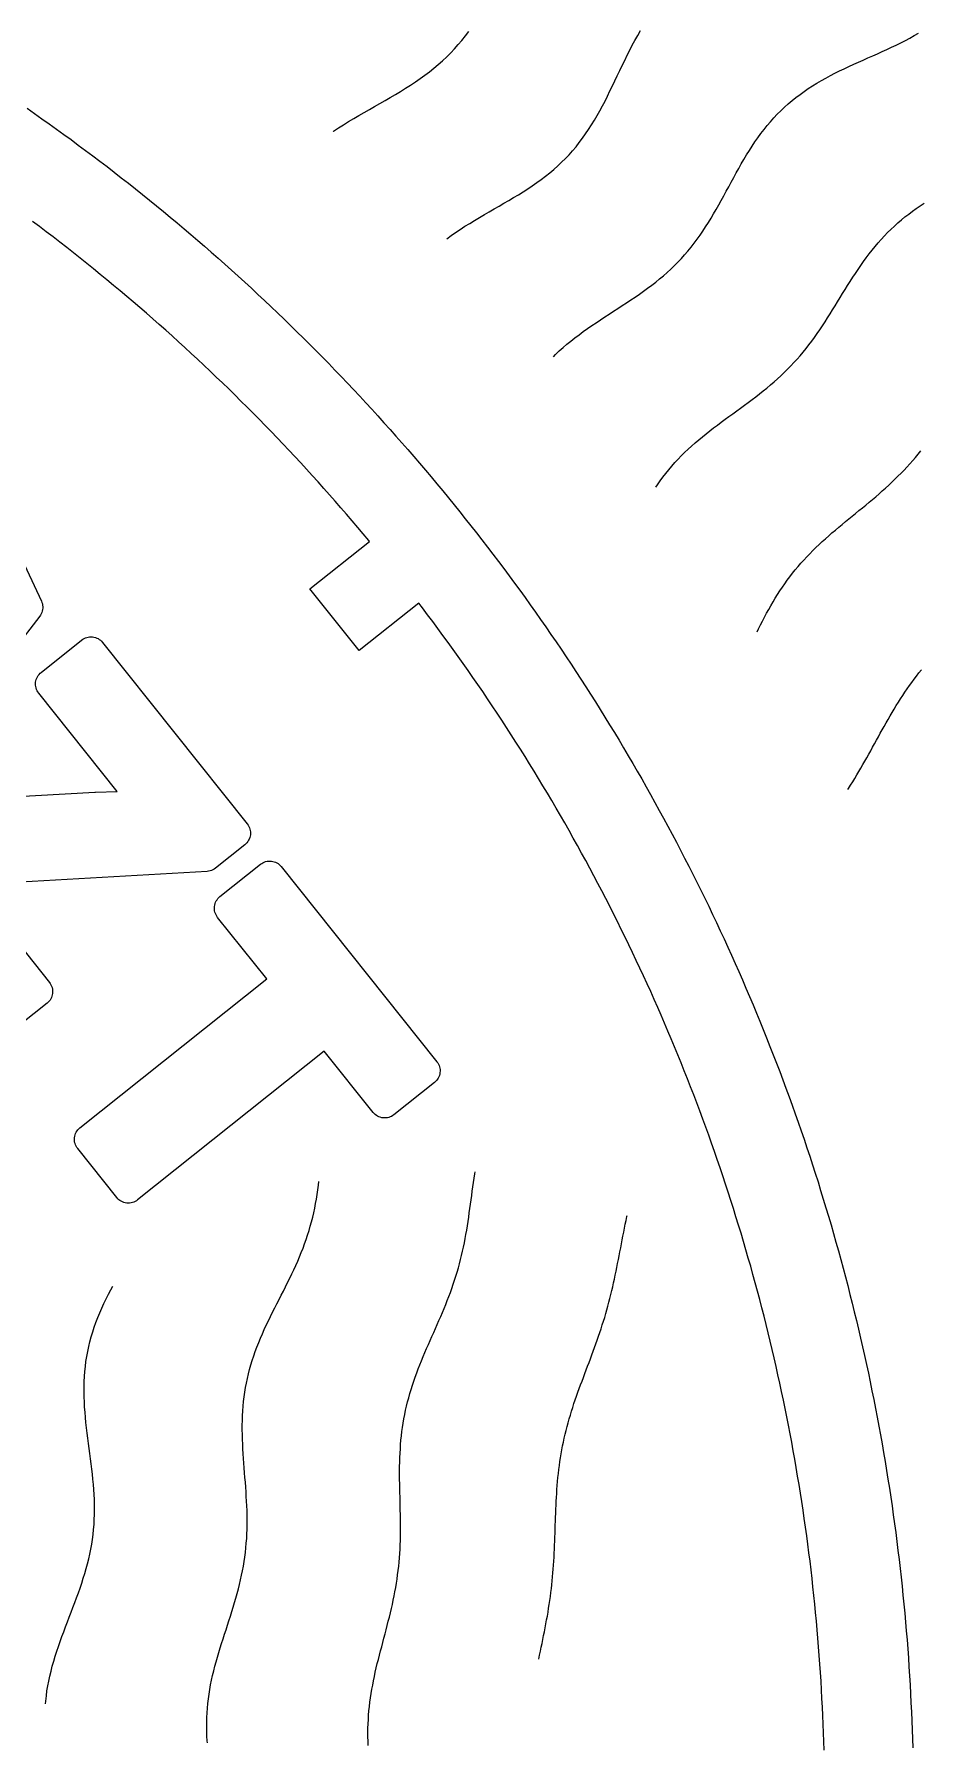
# Model space of a CAD drawing. Header units: millimetres. Extents: x -17.8 to 17.8, y -17.8 to 17.8.
# Drawn here: x -4.703 to -2.903, y 0.119 to 3.588 of the extents above; entities that cross this region are included whole.
import ezdxf

# ---------------------------------------------------------------- set-up
doc = ezdxf.new("R2010")
doc.units = ezdxf.units.MM
for name, color, linetype in [('ALTIN', 2, 'Continuous'), ('DOKU', 8, 'Continuous'), ('KESIM', 1, 'Continuous')]:
    doc.layers.add(name, color=color, linetype=linetype)

msp = doc.modelspace()

# ---------------------------------------------------------------- linework, layer by layer
at = {"layer": 'ALTIN'}
for points in [[(-4.7173, 3.4378), (-4.7024, 3.4273), (-4.6874, 3.4168), (-4.6725, 3.4063), (-4.6577, 3.3956), (-4.6429, 3.3849), (-4.6282, 3.3742), (-4.6135, 3.3633), (-4.5988, 3.3524), (-4.5842, 3.3415), (-4.5696, 3.3305), (-4.5551, 3.3194), (-4.5407, 3.3082), (-4.5263, 3.297), (-4.5119, 3.2858), (-4.4976, 3.2744), (-4.4833, 3.263), (-4.4691, 3.2516), (-4.455, 3.2401), (-4.4408, 3.2285), (-4.4268, 3.2168), (-4.4128, 3.2051), (-4.3988, 3.1934), (-4.3849, 3.1815), (-4.3711, 3.1697), (-4.3572, 3.1577), (-4.3435, 3.1457), (-4.3298, 3.1336), (-4.3162, 3.1215), (-4.3026, 3.1093), (-4.289, 3.0971), (-4.2755, 3.0848), (-4.2621, 3.0724), (-4.2487, 3.06), (-4.2354, 3.0475), (-4.2221, 3.035), (-4.2089, 3.0224), (-4.1957, 3.0097), (-4.1826, 2.997), (-4.1696, 2.9842), (-4.1566, 2.9714), (-4.1437, 2.9585), (-4.1308, 2.9456), (-4.118, 2.9326), (-4.1052, 2.9196), (-4.0925, 2.9065), (-4.0798, 2.8933), (-4.0672, 2.8801), (-4.0547, 2.8668), (-4.0422, 2.8535), (-4.0298, 2.8401), (-4.0174, 2.8267), (-4.0051, 2.8132), (-3.9929, 2.7996), (-3.9807, 2.786), (-3.9686, 2.7724), (-3.9565, 2.7587), (-3.9445, 2.745), (-3.9325, 2.7311), (-3.9207, 2.7173), (-3.9088, 2.7034), (-3.8971, 2.6894), (-3.8854, 2.6754), (-3.8737, 2.6614), (-3.8621, 2.6472), (-3.8506, 2.6331), (-3.8392, 2.6189), (-3.8278, 2.6046), (-3.8164, 2.5903), (-3.8052, 2.5759), (-3.794, 2.5615), (-3.7828, 2.5471), (-3.7717, 2.5326), (-3.7607, 2.518), (-3.7498, 2.5034), (-3.7389, 2.4887), (-3.728, 2.474), (-3.7173, 2.4593), (-3.7066, 2.4445), (-3.6959, 2.4297), (-3.6854, 2.4148), (-3.6749, 2.3998), (-3.6644, 2.3849), (-3.6541, 2.3698), (-3.6437, 2.3548), (-3.6335, 2.3397), (-3.6233, 2.3245), (-3.6132, 2.3093), (-3.6032, 2.2941), (-3.5932, 2.2788), (-3.5833, 2.2634), (-3.5735, 2.2481), (-3.5637, 2.2326), (-3.554, 2.2172), (-3.5443, 2.2017), (-3.5348, 2.1861), (-3.5252, 2.1705), (-3.5158, 2.1549), (-3.5064, 2.1393), (-3.4971, 2.1235), (-3.4879, 2.1078), (-3.4787, 2.092), (-3.4697, 2.0762), (-3.4606, 2.0603), (-3.4517, 2.0444), (-3.4428, 2.0284), (-3.434, 2.0125), (-3.4252, 1.9964), (-3.4166, 1.9804), (-3.4079, 1.9643), (-3.3994, 1.9481), (-3.3909, 1.932), (-3.3826, 1.9157), (-3.3742, 1.8995), (-3.366, 1.8832), (-3.3578, 1.8669), (-3.3497, 1.8505), (-3.3416, 1.8341), (-3.3337, 1.8177), (-3.3258, 1.8013), (-3.318, 1.7848), (-3.3102, 1.7682), (-3.3025, 1.7517), (-3.2949, 1.7351), (-3.2874, 1.7184), (-3.2799, 1.7018), (-3.2725, 1.6851), (-3.2652, 1.6684), (-3.258, 1.6516), (-3.2508, 1.6348), (-3.2437, 1.618), (-3.2367, 1.6011), (-3.2297, 1.5843), (-3.2229, 1.5674), (-3.2161, 1.5504), (-3.2093, 1.5334), (-3.2027, 1.5164), (-3.1961, 1.4994), (-3.1896, 1.4824), (-3.1832, 1.4653), (-3.1768, 1.4482), (-3.1705, 1.431), (-3.1643, 1.4138), (-3.1582, 1.3966), (-3.1521, 1.3794), (-3.1462, 1.3622), (-3.1402, 1.3449), (-3.1344, 1.3276), (-3.1287, 1.3103), (-3.123, 1.2929), (-3.1174, 1.2756), (-3.1118, 1.2582), (-3.1064, 1.2407), (-3.101, 1.2233), (-3.0957, 1.2058), (-3.0905, 1.1883), (-3.0854, 1.1708), (-3.0803, 1.1533), (-3.0753, 1.1357), (-3.0704, 1.1181), (-3.0655, 1.1005), (-3.0608, 1.0829), (-3.0561, 1.0653), (-3.0515, 1.0476), (-3.0469, 1.0299), (-3.0425, 1.0122), (-3.0381, 0.9945), (-3.0338, 0.9767), (-3.0296, 0.959), (-3.0254, 0.9412), (-3.0214, 0.9234), (-3.0174, 0.9056), (-3.0135, 0.8878), (-3.0096, 0.8699), (-3.0059, 0.852), (-3.0022, 0.8342), (-2.9986, 0.8163), (-2.9951, 0.7983), (-2.9916, 0.7804), (-2.9883, 0.7625), (-2.985, 0.7445), (-2.9818, 0.7265), (-2.9786, 0.7086), (-2.9756, 0.6906), (-2.9726, 0.6725), (-2.9697, 0.6545), (-2.9669, 0.6365), (-2.9642, 0.6184), (-2.9615, 0.6004), (-2.9589, 0.5823), (-2.9564, 0.5642), (-2.954, 0.5461), (-2.9517, 0.528), (-2.9494, 0.5099), (-2.9472, 0.4918), (-2.9451, 0.4736), (-2.9431, 0.4555), (-2.9411, 0.4373), (-2.9393, 0.4192), (-2.9375, 0.401), (-2.9358, 0.3828), (-2.9341, 0.3647), (-2.9326, 0.3465), (-2.9311, 0.3283), (-2.9297, 0.3101), (-2.9284, 0.2919), (-2.9272, 0.2736), (-2.926, 0.2554), (-2.9249, 0.2372), (-2.9239, 0.219), (-2.923, 0.2007), (-2.9222, 0.1825), (-2.9214, 0.1643), (-2.9207, 0.146), (-2.9202, 0.1278), (-2.9196, 0.1095)], [(-3.0996, 0.1048), (-3.1001, 0.1223), (-3.1006, 0.1397), (-3.1013, 0.1572), (-3.102, 0.1747), (-3.1028, 0.1921), (-3.1037, 0.2096), (-3.1046, 0.227), (-3.1057, 0.2444), (-3.1068, 0.2619), (-3.108, 0.2793), (-3.1092, 0.2967), (-3.1105, 0.3142), (-3.112, 0.3316), (-3.1134, 0.349), (-3.115, 0.3664), (-3.1166, 0.3838), (-3.1183, 0.4012), (-3.1201, 0.4185), (-3.122, 0.4359), (-3.1239, 0.4533), (-3.126, 0.4706), (-3.128, 0.488), (-3.1302, 0.5053), (-3.1325, 0.5226), (-3.1348, 0.5399), (-3.1372, 0.5572), (-3.1396, 0.5745), (-3.1422, 0.5918), (-3.1448, 0.6091), (-3.1475, 0.6264), (-3.1503, 0.6436), (-3.1531, 0.6609), (-3.156, 0.6781), (-3.159, 0.6953), (-3.1621, 0.7125), (-3.1652, 0.7297), (-3.1685, 0.7468), (-3.1718, 0.764), (-3.1751, 0.7811), (-3.1786, 0.7983), (-3.1821, 0.8154), (-3.1857, 0.8325), (-3.1894, 0.8496), (-3.1931, 0.8666), (-3.1969, 0.8837), (-3.2008, 0.9007), (-3.2048, 0.9177), (-3.2088, 0.9347), (-3.2129, 0.9517), (-3.2171, 0.9687), (-3.2214, 0.9856), (-3.2257, 1.0025), (-3.2301, 1.0194), (-3.2346, 1.0363), (-3.2392, 1.0532), (-3.2438, 1.07), (-3.2485, 1.0868), (-3.2533, 1.1037), (-3.2582, 1.1204), (-3.2631, 1.1372), (-3.2681, 1.1539), (-3.2732, 1.1707), (-3.2783, 1.1874), (-3.2835, 1.204), (-3.2888, 1.2207), (-3.2942, 1.2373), (-3.2996, 1.2539), (-3.3051, 1.2705), (-3.3107, 1.287), (-3.3163, 1.3036), (-3.3221, 1.3201), (-3.3279, 1.3366), (-3.3337, 1.353), (-3.3397, 1.3694), (-3.3457, 1.3859), (-3.3518, 1.4022), (-3.3579, 1.4186), (-3.3641, 1.4349), (-3.3704, 1.4512), (-3.3768, 1.4675), (-3.3832, 1.4837), (-3.3898, 1.4999), (-3.3963, 1.5161), (-3.403, 1.5323), (-3.4097, 1.5484), (-3.4165, 1.5645), (-3.4234, 1.5806), (-3.4303, 1.5966), (-3.4373, 1.6126), (-3.4444, 1.6286), (-3.4515, 1.6445), (-3.4587, 1.6604), (-3.466, 1.6763), (-3.4733, 1.6922), (-3.4808, 1.708), (-3.4882, 1.7238), (-3.4958, 1.7395), (-3.5034, 1.7552), (-3.5111, 1.7709), (-3.5189, 1.7866), (-3.5267, 1.8022), (-3.5346, 1.8178), (-3.5426, 1.8333), (-3.5506, 1.8488), (-3.5587, 1.8643), (-3.5669, 1.8798), (-3.5751, 1.8952), (-3.5834, 1.9105), (-3.5918, 1.9259), (-3.6002, 1.9412), (-3.6087, 1.9564), (-3.6173, 1.9717), (-3.6259, 1.9869), (-3.6346, 2.002), (-3.6434, 2.0171), (-3.6522, 2.0322), (-3.6611, 2.0472), (-3.6701, 2.0622), (-3.6791, 2.0772), (-3.6882, 2.0921), (-3.6974, 2.107), (-3.7066, 2.1218), (-3.7159, 2.1366), (-3.7253, 2.1513), (-3.7347, 2.1661), (-3.7442, 2.1807), (-3.7537, 2.1954), (-3.7633, 2.21), (-3.773, 2.2245), (-3.7827, 2.239), (-3.7925, 2.2535), (-3.8024, 2.2679), (-3.8123, 2.2823), (-3.8223, 2.2966), (-3.8324, 2.3109), (-3.8425, 2.3251), (-3.8527, 2.3393), (-3.8629, 2.3535), (-3.8732, 2.3676), (-3.8836, 2.3817), (-3.894, 2.3957), (-3.9045, 2.4097), (-3.915, 2.4236), (-3.9225, 2.4334), (-4.0436, 2.3369), (-4.1433, 2.462), (-4.0223, 2.5585), (-4.0238, 2.5603), (-4.035, 2.5737), (-4.0462, 2.5871), (-4.0575, 2.6004), (-4.0689, 2.6137), (-4.0803, 2.6269), (-4.0918, 2.64), (-4.1034, 2.6531), (-4.115, 2.6662), (-4.1266, 2.6792), (-4.1384, 2.6922), (-4.1501, 2.7051), (-4.162, 2.7179), (-4.1739, 2.7307), (-4.1858, 2.7435), (-4.1978, 2.7562), (-4.2099, 2.7688), (-4.222, 2.7814), (-4.2341, 2.794), (-4.2463, 2.8064), (-4.2586, 2.8189), (-4.2709, 2.8313), (-4.2833, 2.8436), (-4.2958, 2.8559), (-4.3082, 2.8681), (-4.3208, 2.8802), (-4.3334, 2.8923), (-4.346, 2.9044), (-4.3587, 2.9164), (-4.3715, 2.9283), (-4.3843, 2.9402), (-4.3971, 2.9521), (-4.41, 2.9638), (-4.423, 2.9756), (-4.436, 2.9872), (-4.4491, 2.9988), (-4.4622, 3.0104), (-4.4753, 3.0219), (-4.4885, 3.0333), (-4.5018, 3.0447), (-4.5151, 3.056), (-4.5285, 3.0672), (-4.5419, 3.0784), (-4.5553, 3.0896), (-4.5688, 3.1007), (-4.5824, 3.1117), (-4.596, 3.1227), (-4.6097, 3.1336), (-4.6233, 3.1444), (-4.6371, 3.1552), (-4.6509, 3.1659), (-4.6647, 3.1766), (-4.6786, 3.1872), (-4.6925, 3.1977), (-4.7065, 3.2082)], [(-4.7674, 2.6066), (-4.6884, 2.4375), (-4.6873, 2.4348), (-4.6865, 2.4319), (-4.6859, 2.429), (-4.6856, 2.426), (-4.6857, 2.423), (-4.686, 2.42), (-4.6866, 2.4171), (-4.6875, 2.4143), (-4.6887, 2.4115), (-4.6902, 2.4089), (-4.6919, 2.4065), (-4.7962, 2.2716)], [(-5.0141, 2.0248), (-4.5798, 2.0496), (-4.5789, 2.0496), (-4.5344, 2.0508), (-4.6937, 2.2506), (-4.6954, 2.2529), (-4.6969, 2.2555), (-4.6981, 2.2582), (-4.6991, 2.261), (-4.6997, 2.2638), (-4.7001, 2.2667), (-4.7002, 2.2697), (-4.7001, 2.2726), (-4.6996, 2.2755), (-4.6988, 2.2784), (-4.6978, 2.2811), (-4.6965, 2.2838), (-4.695, 2.2863), (-4.6932, 2.2886), (-4.6912, 2.2908), (-4.6889, 2.2927), (-4.6067, 2.3583), (-4.6043, 2.36), (-4.6018, 2.3615), (-4.5991, 2.3627), (-4.5963, 2.3637), (-4.5934, 2.3644), (-4.5905, 2.3647), (-4.5876, 2.3649), (-4.5846, 2.3647), (-4.5817, 2.3642), (-4.5789, 2.3634), (-4.5761, 2.3624), (-4.5735, 2.3611), (-4.571, 2.3596), (-4.5686, 2.3578), (-4.5665, 2.3558), (-4.5645, 2.3536), (-4.2706, 1.9849), (-4.2688, 1.9825), (-4.2674, 1.98), (-4.2661, 1.9773), (-4.2652, 1.9745), (-4.2645, 1.9716), (-4.2641, 1.9687), (-4.264, 1.9658), (-4.2642, 1.9628), (-4.2647, 1.9599), (-4.2654, 1.9571), (-4.2665, 1.9543), (-4.2678, 1.9517), (-4.2693, 1.9492), (-4.2711, 1.9468), (-4.2731, 1.9447), (-4.2753, 1.9427), (-4.3352, 1.895), (-4.3377, 1.8932), (-4.3403, 1.8917), (-4.3432, 1.8904), (-4.3461, 1.8895), (-4.3491, 1.8888), (-4.3522, 1.8885), (-4.7786, 1.8641)], [(-4.8313, 1.8626), (-4.6722, 1.6631), (-4.6705, 1.6607), (-4.669, 1.6581), (-4.6678, 1.6555), (-4.6668, 1.6527), (-4.6661, 1.6498), (-4.6658, 1.6469), (-4.6656, 1.644), (-4.6658, 1.641), (-4.6663, 1.6381), (-4.6671, 1.6353), (-4.6681, 1.6325), (-4.6694, 1.6299), (-4.6709, 1.6274), (-4.6727, 1.625), (-4.6747, 1.6229), (-4.6769, 1.6209), (-4.7593, 1.5552)]]:
    msp.add_lwpolyline(points, dxfattribs=at)
msp.add_lwpolyline([(-4.3259, 1.8374), (-4.2436, 1.903), (-4.2412, 1.9048), (-4.2387, 1.9062), (-4.236, 1.9075), (-4.2332, 1.9084), (-4.2304, 1.9091), (-4.2274, 1.9095), (-4.2245, 1.9096), (-4.2216, 1.9094), (-4.2187, 1.9089), (-4.2158, 1.9082), (-4.2131, 1.9071), (-4.2104, 1.9058), (-4.2079, 1.9043), (-4.2056, 1.9025), (-4.2034, 1.9005), (-4.2015, 1.8983), (-3.8856, 1.5022), (-3.8839, 1.4999), (-3.8824, 1.4973), (-3.8812, 1.4946), (-3.8803, 1.4918), (-3.8796, 1.489), (-3.8792, 1.4861), (-3.8791, 1.4831), (-3.8793, 1.4802), (-3.8798, 1.4773), (-3.8805, 1.4744), (-3.8815, 1.4717), (-3.8828, 1.469), (-3.8844, 1.4665), (-3.8862, 1.4642), (-3.8882, 1.462), (-3.8904, 1.4601), (-3.9726, 1.3945), (-3.975, 1.3928), (-3.9776, 1.3913), (-3.9803, 1.3901), (-3.983, 1.3891), (-3.9859, 1.3884), (-3.9888, 1.3881), (-3.9918, 1.388), (-3.9947, 1.3881), (-3.9976, 1.3886), (-4.0005, 1.3894), (-4.0032, 1.3904), (-4.0059, 1.3917), (-4.0084, 1.3932), (-4.0107, 1.395), (-4.0129, 1.397), (-4.0148, 1.3992), (-4.1142, 1.5238), (-4.4932, 1.2216), (-4.4956, 1.2198), (-4.4981, 1.2184), (-4.5008, 1.2171), (-4.5036, 1.2162), (-4.5065, 1.2155), (-4.5094, 1.2151), (-4.5123, 1.215), (-4.5153, 1.2152), (-4.5182, 1.2157), (-4.521, 1.2164), (-4.5238, 1.2175), (-4.5264, 1.2188), (-4.5289, 1.2203), (-4.5313, 1.2221), (-4.5334, 1.2241), (-4.5354, 1.2263), (-4.6148, 1.326), (-4.6165, 1.3283), (-4.618, 1.3309), (-4.6192, 1.3336), (-4.6202, 1.3364), (-4.6209, 1.3392), (-4.6212, 1.3421), (-4.6213, 1.3451), (-4.6212, 1.348), (-4.6207, 1.3509), (-4.6199, 1.3538), (-4.6189, 1.3565), (-4.6176, 1.3592), (-4.6161, 1.3617), (-4.6143, 1.364), (-4.6123, 1.3662), (-4.6101, 1.3681), (-4.231, 1.6704), (-4.3306, 1.7953), (-4.3323, 1.7977), (-4.3338, 1.8002), (-4.335, 1.8029), (-4.336, 1.8057), (-4.3367, 1.8085), (-4.3371, 1.8115), (-4.3372, 1.8144), (-4.337, 1.8173), (-4.3365, 1.8203), (-4.3358, 1.8231), (-4.3347, 1.8259), (-4.3334, 1.8285), (-4.3319, 1.831), (-4.3301, 1.8333), (-4.3281, 1.8355)], close=True, dxfattribs=at)
at = {"layer": 'DOKU'}
for points in [[(-4.0964, 3.3906), (-4.0956, 3.3912), (-4.0855, 3.3979), (-4.0752, 3.4044), (-4.0648, 3.4108), (-4.0544, 3.4171), (-4.0438, 3.4233), (-4.0332, 3.4295), (-4.0225, 3.4356), (-4.0119, 3.4416), (-4.0013, 3.4477), (-3.9907, 3.4538), (-3.9801, 3.4599), (-3.9697, 3.466), (-3.9593, 3.4722), (-3.9491, 3.4786), (-3.9391, 3.485), (-3.9292, 3.4915), (-3.9194, 3.4982), (-3.9099, 3.5051), (-3.9006, 3.5121), (-3.8915, 3.5193), (-3.8826, 3.5267), (-3.874, 3.5344), (-3.8656, 3.5422), (-3.8575, 3.5503), (-3.8496, 3.5585), (-3.842, 3.5671), (-3.8346, 3.5758), (-3.8274, 3.5848), (-3.8205, 3.594)], [(-3.8656, 3.173), (-3.8568, 3.1793), (-3.8475, 3.1858), (-3.8381, 3.1921), (-3.8285, 3.1983), (-3.8188, 3.2043), (-3.809, 3.2103), (-3.7991, 3.2162), (-3.7892, 3.222), (-3.7792, 3.2278), (-3.7693, 3.2335), (-3.7593, 3.2392), (-3.7494, 3.245), (-3.7395, 3.2507), (-3.7298, 3.2565), (-3.7201, 3.2624), (-3.7105, 3.2684), (-3.7011, 3.2745), (-3.6918, 3.2806), (-3.6827, 3.287), (-3.6738, 3.2934), (-3.6651, 3.3), (-3.6565, 3.3068), (-3.6482, 3.3138), (-3.6401, 3.321), (-3.6323, 3.3284), (-3.6246, 3.3359), (-3.6172, 3.3437), (-3.61, 3.3517), (-3.6031, 3.3599), (-3.5964, 3.3684), (-3.5898, 3.377), (-3.5835, 3.3858), (-3.5774, 3.3949), (-3.5715, 3.4041), (-3.5658, 3.4135), (-3.5602, 3.4231), (-3.5547, 3.4328), (-3.5494, 3.4426), (-3.5442, 3.4526), (-3.5391, 3.4628), (-3.5341, 3.473), (-3.5291, 3.4832), (-3.5242, 3.4936), (-3.5193, 3.5039), (-3.5143, 3.5143), (-3.5094, 3.5247), (-3.5043, 3.5351), (-3.4993, 3.5454), (-3.4941, 3.5556), (-3.4888, 3.5658), (-3.4834, 3.5758), (-3.4778, 3.5857), (-3.4721, 3.5955)], [(-3.6491, 2.9334), (-3.6445, 2.9381), (-3.637, 2.9452), (-3.6293, 2.9521), (-3.6214, 2.9588), (-3.6134, 2.9654), (-3.6052, 2.9719), (-3.5968, 2.9782), (-3.5884, 2.9844), (-3.5798, 2.9905), (-3.5712, 2.9966), (-3.5624, 3.0025), (-3.5536, 3.0084), (-3.5448, 3.0142), (-3.5359, 3.0199), (-3.527, 3.0257), (-3.5181, 3.0314), (-3.5093, 3.0372), (-3.5005, 3.0429), (-3.4917, 3.0487), (-3.4831, 3.0546), (-3.4745, 3.0605), (-3.466, 3.0665), (-3.4577, 3.0726), (-3.4494, 3.0787), (-3.4413, 3.085), (-3.4334, 3.0914), (-3.4256, 3.098), (-3.418, 3.1047), (-3.4105, 3.1115), (-3.4033, 3.1185), (-3.3962, 3.1257), (-3.3892, 3.133), (-3.3825, 3.1405), (-3.3759, 3.1481), (-3.3695, 3.1559), (-3.3633, 3.1639), (-3.3572, 3.172), (-3.3513, 3.1803), (-3.3455, 3.1887), (-3.3399, 3.1972), (-3.3344, 3.2059), (-3.329, 3.2147), (-3.3237, 3.2237), (-3.3184, 3.2327), (-3.3133, 3.2418), (-3.3082, 3.251), (-3.3031, 3.2602), (-3.2981, 3.2694), (-3.2931, 3.2787), (-3.288, 3.288), (-3.283, 3.2973), (-3.2779, 3.3066), (-3.2727, 3.3159), (-3.2675, 3.325), (-3.2622, 3.3341), (-3.2568, 3.3432), (-3.2512, 3.3521), (-3.2456, 3.3609), (-3.2398, 3.3696), (-3.2338, 3.3781), (-3.2277, 3.3865), (-3.2214, 3.3947), (-3.215, 3.4027), (-3.2083, 3.4106), (-3.2015, 3.4182), (-3.1945, 3.4257), (-3.1873, 3.4329), (-3.1799, 3.44), (-3.1723, 3.4468), (-3.1645, 3.4534), (-3.1565, 3.4598), (-3.1483, 3.466), (-3.14, 3.472), (-3.1315, 3.4778), (-3.1228, 3.4835), (-3.114, 3.4889), (-3.105, 3.4942), (-3.0959, 3.4993), (-3.0867, 3.5042), (-3.0773, 3.509), (-3.0679, 3.5137), (-3.0584, 3.5183), (-3.0489, 3.5228), (-3.0392, 3.5272), (-3.0296, 3.5316), (-3.0199, 3.5359), (-3.0103, 3.5402), (-3.0006, 3.5445), (-2.991, 3.5487), (-2.9814, 3.5531), (-2.9718, 3.5574), (-2.9624, 3.5618), (-2.953, 3.5663), (-2.9436, 3.5709), (-2.9344, 3.5756), (-2.9253, 3.5804), (-2.9164, 3.5854), (-2.9075, 3.5905)], [(-3.4412, 2.6684), (-3.4377, 2.6737), (-3.4322, 2.6815), (-3.4266, 2.6892), (-3.4208, 2.6967), (-3.4148, 2.7041), (-3.4087, 2.7114), (-3.4024, 2.7185), (-3.3959, 2.7255), (-3.3893, 2.7324), (-3.3825, 2.7391), (-3.3756, 2.7457), (-3.3685, 2.7522), (-3.3613, 2.7585), (-3.354, 2.7648), (-3.3466, 2.771), (-3.339, 2.7771), (-3.3314, 2.783), (-3.3238, 2.789), (-3.316, 2.7948), (-3.3082, 2.8006), (-3.3004, 2.8064), (-3.2926, 2.8121), (-3.2847, 2.8178), (-3.2768, 2.8235), (-3.269, 2.8292), (-3.2612, 2.8349), (-3.2534, 2.8407), (-3.2457, 2.8464), (-3.2381, 2.8522), (-3.2305, 2.8581), (-3.223, 2.864), (-3.2156, 2.87), (-3.2083, 2.8761), (-3.2011, 2.8823), (-3.1941, 2.8886), (-3.1871, 2.895), (-3.1803, 2.9015), (-3.1736, 2.9081), (-3.167, 2.9148), (-3.1606, 2.9216), (-3.1543, 2.9286), (-3.1481, 2.9356), (-3.142, 2.9428), (-3.1361, 2.9502), (-3.1303, 2.9576), (-3.1246, 2.9651), (-3.119, 2.9728), (-3.1135, 2.9805), (-3.1081, 2.9884), (-3.1028, 2.9963), (-3.0975, 3.0043), (-3.0923, 3.0124), (-3.0872, 3.0205), (-3.0821, 3.0287), (-3.077, 3.037), (-3.0719, 3.0452), (-3.0668, 3.0535), (-3.0618, 3.0618), (-3.0567, 3.07), (-3.0516, 3.0783), (-3.0464, 3.0865), (-3.0411, 3.0947), (-3.0359, 3.1028), (-3.0305, 3.1109), (-3.025, 3.1188), (-3.0194, 3.1267), (-3.0138, 3.1345), (-3.008, 3.1422), (-3.0021, 3.1497), (-2.996, 3.1572), (-2.9898, 3.1644), (-2.9835, 3.1716), (-2.9771, 3.1786), (-2.9705, 3.1854), (-2.9637, 3.1921), (-2.9568, 3.1986), (-2.9497, 3.205), (-2.9425, 3.2112), (-2.9352, 3.2173), (-2.9277, 3.2232), (-2.9201, 3.2289), (-2.9124, 3.2345), (-2.9045, 3.2399), (-2.8965, 3.2452)], [(-3.2353, 2.3752), (-3.2325, 2.381), (-3.2285, 2.3889), (-3.2244, 2.3969), (-3.2203, 2.4047), (-3.2161, 2.4126), (-3.2119, 2.4203), (-3.2075, 2.428), (-3.2031, 2.4357), (-3.1985, 2.4432), (-3.1939, 2.4507), (-3.1891, 2.4582), (-3.1842, 2.4655), (-3.1792, 2.4727), (-3.1741, 2.4799), (-3.1688, 2.4869), (-3.1634, 2.4939), (-3.1579, 2.5007), (-3.1523, 2.5075), (-3.1466, 2.5141), (-3.1407, 2.5207), (-3.1347, 2.5271), (-3.1286, 2.5335), (-3.1224, 2.5398), (-3.1161, 2.546), (-3.1097, 2.5521), (-3.1033, 2.5581), (-3.0967, 2.5641), (-3.0901, 2.57), (-3.0834, 2.5758), (-3.0766, 2.5816), (-3.0698, 2.5873), (-3.063, 2.593), (-3.0561, 2.5987), (-3.0492, 2.6043), (-3.0423, 2.6099), (-3.0354, 2.6155), (-3.0286, 2.6211), (-3.0217, 2.6267), (-3.0148, 2.6323), (-3.008, 2.638), (-3.0013, 2.6436), (-2.9945, 2.6493), (-2.9879, 2.6551), (-2.9813, 2.6609), (-2.9747, 2.6667), (-2.9683, 2.6727), (-2.9619, 2.6786), (-2.9556, 2.6847), (-2.9494, 2.6908), (-2.9432, 2.697), (-2.9372, 2.7033), (-2.9312, 2.7096), (-2.9254, 2.7161), (-2.9196, 2.7226), (-2.9139, 2.7292), (-2.9083, 2.7358), (-2.9028, 2.7426)], [(-3.0514, 2.0547), (-3.0498, 2.0571), (-3.0455, 2.0639), (-3.0412, 2.0707), (-3.037, 2.0775), (-3.0328, 2.0844), (-3.0287, 2.0913), (-3.0247, 2.0983), (-3.0206, 2.1053), (-3.0166, 2.1123), (-3.0127, 2.1193), (-3.0087, 2.1264), (-3.0048, 2.1334), (-3.0009, 2.1405), (-2.997, 2.1476), (-2.9931, 2.1547), (-2.9892, 2.1618), (-2.9853, 2.1689), (-2.9813, 2.176), (-2.9774, 2.1831), (-2.9734, 2.1902), (-2.9694, 2.1972), (-2.9653, 2.2043), (-2.9612, 2.2112), (-2.9571, 2.2182), (-2.9528, 2.2251), (-2.9486, 2.232), (-2.9442, 2.2388), (-2.9398, 2.2456), (-2.9353, 2.2524), (-2.9308, 2.2591), (-2.9262, 2.2657), (-2.9214, 2.2722), (-2.9167, 2.2787), (-2.9118, 2.2852), (-2.9068, 2.2915), (-2.9018, 2.2979)], [(-4.3514, 0.1197), (-4.3517, 0.1235), (-4.3523, 0.133), (-4.3527, 0.1425), (-4.3529, 0.152), (-4.3528, 0.1615), (-4.3526, 0.171), (-4.3521, 0.1805), (-4.3514, 0.19), (-4.3505, 0.1995), (-4.3493, 0.2089), (-4.348, 0.2184), (-4.3465, 0.2278), (-4.3448, 0.2372), (-4.3429, 0.2466), (-4.3408, 0.256), (-4.3386, 0.2654), (-4.3362, 0.2747), (-4.3337, 0.284), (-4.331, 0.2934), (-4.3283, 0.3027), (-4.3255, 0.312), (-4.3226, 0.3212), (-4.3196, 0.3305), (-4.3167, 0.3397), (-4.3136, 0.349), (-4.3106, 0.3582), (-4.3077, 0.3674), (-4.3047, 0.3766), (-4.3018, 0.3858), (-4.2989, 0.395), (-4.2962, 0.4042), (-4.2935, 0.4134), (-4.2909, 0.4226), (-4.2885, 0.4318), (-4.2861, 0.441), (-4.284, 0.4503), (-4.2819, 0.4595), (-4.2801, 0.4687), (-4.2783, 0.478), (-4.2768, 0.4873), (-4.2754, 0.4966), (-4.2743, 0.5059), (-4.2732, 0.5152), (-4.2724, 0.5246), (-4.2717, 0.534), (-4.2712, 0.5434), (-4.2709, 0.5528), (-4.2707, 0.5622), (-4.2707, 0.5717), (-4.2708, 0.5812), (-4.271, 0.5908), (-4.2714, 0.6003), (-4.2718, 0.6099), (-4.2724, 0.6195), (-4.273, 0.6291), (-4.2737, 0.6387), (-4.2744, 0.6484), (-4.2752, 0.658), (-4.2759, 0.6677), (-4.2767, 0.6774), (-4.2774, 0.687), (-4.2781, 0.6967), (-4.2788, 0.7064), (-4.2794, 0.7161), (-4.2798, 0.7258), (-4.2802, 0.7355), (-4.2805, 0.7451), (-4.2806, 0.7548), (-4.2806, 0.7644), (-4.2804, 0.774), (-4.2801, 0.7836), (-4.2796, 0.7932), (-4.2788, 0.8027), (-4.2779, 0.8122), (-4.2768, 0.8217), (-4.2755, 0.8311), (-4.274, 0.8405), (-4.2722, 0.8498), (-4.2703, 0.8591), (-4.2681, 0.8684), (-4.2657, 0.8776), (-4.2631, 0.8867), (-4.2603, 0.8958), (-4.2573, 0.9049), (-4.2542, 0.914), (-4.2508, 0.9229), (-4.2473, 0.9319), (-4.2436, 0.9408), (-4.2398, 0.9497), (-4.2359, 0.9585), (-4.2318, 0.9673), (-4.2277, 0.976), (-4.2234, 0.9848), (-4.2191, 0.9935), (-4.2148, 1.0022), (-4.2104, 1.0108), (-4.206, 1.0195), (-4.2015, 1.0281), (-4.1971, 1.0367), (-4.1928, 1.0454), (-4.1885, 1.054), (-4.1842, 1.0627), (-4.18, 1.0713), (-4.176, 1.08), (-4.172, 1.0887), (-4.1681, 1.0974), (-4.1644, 1.1061), (-4.1608, 1.1149), (-4.1573, 1.1237), (-4.154, 1.1325), (-4.1509, 1.1414), (-4.1479, 1.1503), (-4.1451, 1.1593), (-4.1425, 1.1683), (-4.14, 1.1774), (-4.1377, 1.1865), (-4.1356, 1.1956), (-4.1336, 1.2048), (-4.1318, 1.2141), (-4.1302, 1.2234), (-4.1287, 1.2328), (-4.1273, 1.2422), (-4.126, 1.2516), (-4.1251, 1.2591)], [(-4.0249, 0.1142), (-4.0252, 0.123), (-4.0254, 0.1318), (-4.0255, 0.1406), (-4.0254, 0.1494), (-4.0251, 0.1581), (-4.0247, 0.1669), (-4.0241, 0.1757), (-4.0234, 0.1845), (-4.0225, 0.1932), (-4.0214, 0.202), (-4.0203, 0.2107), (-4.0189, 0.2194), (-4.0175, 0.2281), (-4.0159, 0.2368), (-4.0142, 0.2455), (-4.0124, 0.2542), (-4.0105, 0.2629), (-4.0085, 0.2715), (-4.0065, 0.2802), (-4.0043, 0.2888), (-4.0021, 0.2974), (-3.9999, 0.306), (-3.9976, 0.3146), (-3.9954, 0.3232), (-3.9931, 0.3318), (-3.9908, 0.3404), (-3.9885, 0.349), (-3.9863, 0.3575), (-3.9841, 0.3661), (-3.982, 0.3747), (-3.9799, 0.3832), (-3.9779, 0.3918), (-3.9759, 0.4004), (-3.9741, 0.4089), (-3.9723, 0.4175), (-3.9707, 0.4261), (-3.9691, 0.4347), (-3.9677, 0.4433), (-3.9664, 0.4519), (-3.9652, 0.4605), (-3.9641, 0.4692), (-3.9631, 0.4778), (-3.9623, 0.4865), (-3.9616, 0.4952), (-3.961, 0.5039), (-3.9604, 0.5126), (-3.96, 0.5213), (-3.9597, 0.5301), (-3.9595, 0.5389), (-3.9594, 0.5477), (-3.9594, 0.5565), (-3.9594, 0.5653), (-3.9595, 0.5741), (-3.9596, 0.5829), (-3.9598, 0.5918), (-3.96, 0.6007), (-3.9602, 0.6095), (-3.9604, 0.6184), (-3.9606, 0.6273), (-3.9608, 0.6362), (-3.961, 0.6451), (-3.9611, 0.654), (-3.9612, 0.6629), (-3.9611, 0.6718), (-3.9611, 0.6806), (-3.9609, 0.6895), (-3.9606, 0.6984), (-3.9602, 0.7072), (-3.9597, 0.716), (-3.9591, 0.7248), (-3.9584, 0.7336), (-3.9575, 0.7424), (-3.9565, 0.7512), (-3.9553, 0.7599), (-3.9539, 0.7686), (-3.9525, 0.7772), (-3.9508, 0.7859), (-3.949, 0.7945), (-3.9471, 0.803), (-3.945, 0.8116), (-3.9427, 0.8201), (-3.9403, 0.8286), (-3.9378, 0.837), (-3.9351, 0.8454), (-3.9323, 0.8538), (-3.9294, 0.8621), (-3.9264, 0.8705), (-3.9232, 0.8787), (-3.92, 0.887), (-3.9167, 0.8952), (-3.9133, 0.9035), (-3.9098, 0.9116), (-3.9063, 0.9198), (-3.9028, 0.928), (-3.8992, 0.9361), (-3.8956, 0.9442), (-3.892, 0.9524), (-3.8884, 0.9605), (-3.8848, 0.9686), (-3.8813, 0.9767), (-3.8778, 0.9848), (-3.8743, 0.993), (-3.8709, 1.0011), (-3.8676, 1.0092), (-3.8644, 1.0174), (-3.8612, 1.0256), (-3.8581, 1.0338), (-3.8551, 1.042), (-3.8523, 1.0503), (-3.8495, 1.0585), (-3.8469, 1.0668), (-3.8443, 1.0752), (-3.8419, 1.0835), (-3.8396, 1.0919), (-3.8374, 1.1004), (-3.8353, 1.1088), (-3.8334, 1.1173), (-3.8315, 1.1259), (-3.8297, 1.1344), (-3.8281, 1.143), (-3.8265, 1.1516), (-3.825, 1.1603), (-3.8236, 1.169), (-3.8222, 1.1777), (-3.8209, 1.1864), (-3.8197, 1.1952), (-3.8185, 1.204), (-3.8173, 1.2127), (-3.8161, 1.2215), (-3.8149, 1.2303), (-3.8137, 1.2392), (-3.8125, 1.248), (-3.8113, 1.2568), (-3.81, 1.2656), (-3.8087, 1.2744), (-3.808, 1.2789)], [(-3.6786, 0.2894), (-3.6786, 0.2895), (-3.677, 0.2975), (-3.6753, 0.3054), (-3.6737, 0.3133), (-3.6721, 0.3213), (-3.6704, 0.3292), (-3.6688, 0.3371), (-3.6672, 0.345), (-3.6657, 0.353), (-3.6642, 0.3609), (-3.6627, 0.3688), (-3.6613, 0.3767), (-3.6599, 0.3847), (-3.6586, 0.3926), (-3.6574, 0.4005), (-3.6562, 0.4085), (-3.6551, 0.4164), (-3.654, 0.4244), (-3.653, 0.4324), (-3.6521, 0.4403), (-3.6513, 0.4483), (-3.6505, 0.4563), (-3.6498, 0.4643), (-3.6492, 0.4723), (-3.6486, 0.4803), (-3.6481, 0.4884), (-3.6476, 0.4964), (-3.6472, 0.5045), (-3.6468, 0.5125), (-3.6465, 0.5206), (-3.6461, 0.5287), (-3.6459, 0.5367), (-3.6456, 0.5448), (-3.6453, 0.5529), (-3.6451, 0.561), (-3.6448, 0.5691), (-3.6446, 0.5772), (-3.6443, 0.5854), (-3.644, 0.5935), (-3.6436, 0.6016), (-3.6433, 0.6097), (-3.6428, 0.6178), (-3.6423, 0.6259), (-3.6418, 0.634), (-3.6412, 0.642), (-3.6405, 0.6501), (-3.6397, 0.6582), (-3.6389, 0.6662), (-3.638, 0.6743), (-3.6369, 0.6823), (-3.6358, 0.6903), (-3.6346, 0.6983), (-3.6333, 0.7062), (-3.6319, 0.7142), (-3.6303, 0.7221), (-3.6287, 0.73), (-3.627, 0.7379), (-3.6251, 0.7458), (-3.6232, 0.7536), (-3.6212, 0.7615), (-3.6191, 0.7693), (-3.6169, 0.777), (-3.6146, 0.7848), (-3.6122, 0.7925), (-3.6097, 0.8003), (-3.6072, 0.808), (-3.6046, 0.8156), (-3.6019, 0.8233), (-3.5992, 0.831), (-3.5965, 0.8386), (-3.5937, 0.8462), (-3.5909, 0.8538), (-3.588, 0.8614), (-3.5852, 0.869), (-3.5823, 0.8766), (-3.5795, 0.8842), (-3.5766, 0.8917), (-3.5737, 0.8993), (-3.5709, 0.9069), (-3.5681, 0.9145), (-3.5653, 0.9221), (-3.5626, 0.9296), (-3.5599, 0.9372), (-3.5573, 0.9449), (-3.5547, 0.9525), (-3.5521, 0.9601), (-3.5497, 0.9678), (-3.5473, 0.9754), (-3.5449, 0.9831), (-3.5426, 0.9908), (-3.5404, 0.9985), (-3.5383, 1.0062), (-3.5362, 1.014), (-3.5342, 1.0218), (-3.5322, 1.0296), (-3.5304, 1.0374), (-3.5285, 1.0452), (-3.5268, 1.053), (-3.525, 1.0609), (-3.5234, 1.0688), (-3.5217, 1.0767), (-3.5201, 1.0846), (-3.5186, 1.0925), (-3.517, 1.1005), (-3.5155, 1.1084), (-3.514, 1.1164), (-3.5124, 1.1243), (-3.5109, 1.1323), (-3.5094, 1.1403), (-3.5079, 1.1482), (-3.5063, 1.1562), (-3.5047, 1.1642), (-3.503, 1.1721), (-3.5013, 1.18), (-3.4996, 1.188), (-3.4991, 1.1901)], [(-4.68, 0.1987), (-4.6795, 0.2043), (-4.6784, 0.2145), (-4.6771, 0.2247), (-4.6754, 0.2348), (-4.6735, 0.2449), (-4.6713, 0.255), (-4.6689, 0.2651), (-4.6663, 0.2752), (-4.6635, 0.2852), (-4.6605, 0.2953), (-4.6573, 0.3053), (-4.6539, 0.3152), (-4.6505, 0.3252), (-4.6469, 0.3351), (-4.6432, 0.345), (-4.6395, 0.355), (-4.6357, 0.3648), (-4.6319, 0.3747), (-4.6281, 0.3846), (-4.6243, 0.3944), (-4.6205, 0.4042), (-4.6169, 0.4141), (-4.6133, 0.4239), (-4.6098, 0.4337), (-4.6065, 0.4436), (-4.6033, 0.4534), (-4.6003, 0.4632), (-4.5974, 0.4731), (-4.5948, 0.4829), (-4.5923, 0.4928), (-4.5901, 0.5027), (-4.5881, 0.5126), (-4.5863, 0.5225), (-4.5848, 0.5325), (-4.5835, 0.5425), (-4.5824, 0.5525), (-4.5816, 0.5625), (-4.581, 0.5726), (-4.5806, 0.5827), (-4.5805, 0.5929), (-4.5806, 0.603), (-4.5809, 0.6133), (-4.5813, 0.6235), (-4.582, 0.6338), (-4.5828, 0.6441), (-4.5837, 0.6544), (-4.5848, 0.6648), (-4.586, 0.6752), (-4.5872, 0.6856), (-4.5886, 0.696), (-4.59, 0.7065), (-4.5914, 0.7169), (-4.5928, 0.7274), (-4.5941, 0.7379), (-4.5955, 0.7484), (-4.5967, 0.7589), (-4.5979, 0.7694), (-4.5989, 0.7799), (-4.5998, 0.7904), (-4.6006, 0.8009), (-4.6012, 0.8113), (-4.6016, 0.8217), (-4.6018, 0.8321), (-4.6018, 0.8425), (-4.6015, 0.8528), (-4.601, 0.8631), (-4.6003, 0.8734), (-4.5992, 0.8836), (-4.5979, 0.8937), (-4.5964, 0.9039), (-4.5945, 0.9139), (-4.5924, 0.9239), (-4.59, 0.9338), (-4.5873, 0.9437), (-4.5843, 0.9535), (-4.5811, 0.9633), (-4.5776, 0.973), (-4.5739, 0.9827), (-4.57, 0.9922), (-4.5658, 1.0018), (-4.5614, 1.0112), (-4.5569, 1.0207), (-4.5522, 1.0301), (-4.5473, 1.0394), (-4.5436, 1.0463)]]:
    msp.add_lwpolyline(points, dxfattribs=at)
at = {"layer": 'KESIM'}
msp.add_circle((0, 0), 17.8, dxfattribs=at)

doc.saveas('drawing.dxf')
